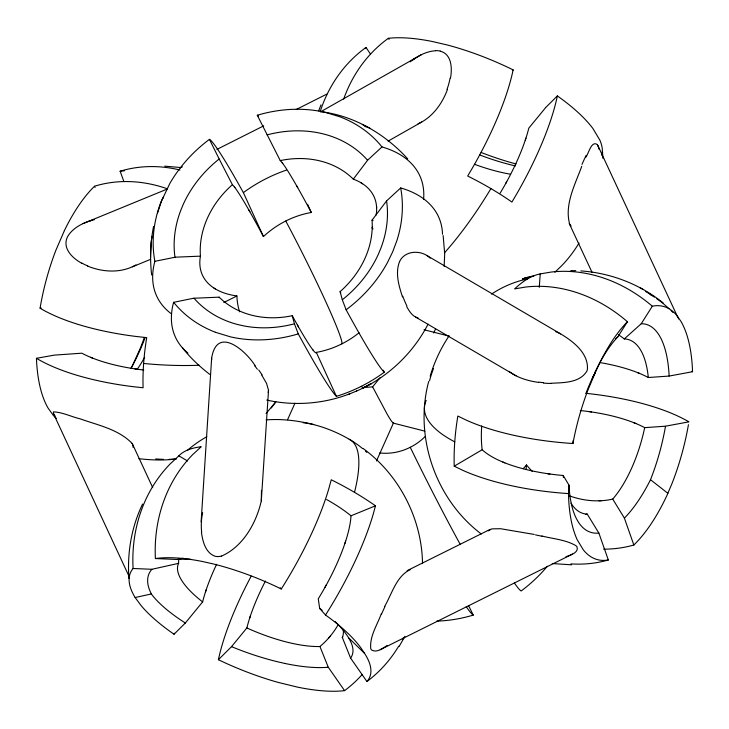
<?xml version="1.0" encoding="UTF-8"?>
<svg xmlns="http://www.w3.org/2000/svg" width="729" height="729" viewBox="0 0 729 729"><rect width="100%" height="100%" fill="white"/><g stroke="black" fill="none" stroke-linecap="round" stroke-linejoin="round"><path stroke-width="1.09" d="M151.659 275.024C149.791 258.831 150.411 242.429 153.546 226.427M150.484 258.604L151.14 242.32L152.06 236.278M444.161 266.422L444.699 253.783L443.141 235.558M571.044 503.183A89.84 38.19 -75.7 0 0 587.219 514.073L598.874 533.072L608.332 559.981L607.029 560.182A130.227 54.73 -74.9 0 1 583.337 549.876L577.158 539.651A130.227 54.73 -74.9 0 1 568.492 493.588A144.661 50.738 4.1 0 1 462.523 470.214L454.231 466.168A134.364 57.126 -75.7 0 1 457.848 416.031L466.141 420.086A144.661 50.738 4.1 0 0 572.939 443.505L573.103 440.79M568.492 493.588L569.021 485.168L563.189 475.49A94.342 33.087 4.1 0 1 482.179 449.757L454.231 466.168M201.131 521.8L211.638 358.231C216.832 325.198 245.946 350.503 255.469 366.259M221.388 556.163C243.012 546.714 256.307 523.085 261.301 500.896L268.527 390.352L266.559 383.408L261.365 374.451M526.138 469.403L526.466 464.92A94.342 78.723 59.6 0 0 532.197 471.317M539.269 287.354L540.235 273.904L551.17 272.054A144.661 120.713 59.6 0 1 652.309 306.216A130.227 53.864 -76.1 0 1 677.223 315.949M268.527 390.352L268.163 392.494M423.585 199.518L423.777 196.265A144.661 78.486 -24.5 0 0 381.978 146.93L367.607 160.216L353.319 179.161A89.84 75.287 -31.9 0 0 280.246 160.599L257.291 115.255A130.136 109.013 -31.9 0 1 325.189 112.348L340.006 116.84A130.136 109.013 -31.9 0 1 381.987 146.93M261.301 500.896L261.465 490.344M450.513 77.976C452.299 68.444 451.789 54.101 440.307 51.185M133.033 447.333L133.079 445.765A22.326 8.201 20.5 0 0 132.022 443.378M428.698 381.458C413.862 436.826 435.577 499.493 481.286 533.992M393.542 422.428L393.195 423.093L391.701 421.453A35.256 2.069 63.3 0 1 387.117 414.09L372.628 386.88L379.991 377.813M216.577 564.328A94.342 27.547 -59.5 0 0 202.626 601.908L185.339 623.003L174.04 634.248A130.227 44.013 23.3 0 1 141.116 605.599L135.147 597.534A130.227 46.137 23.8 0 1 133.088 568.483A144.661 129.215 67.8 0 1 170.222 463.863L178.86 455.853A134.364 45.954 24.1 0 1 201.204 446.731L192.565 454.741A144.661 129.215 67.8 0 0 155.395 558.542A130.227 46.137 23.8 0 1 202.771 561.567L213.925 564.091A130.227 46.137 23.8 0 1 278.651 587.72L281.276 588.996A144.661 42.236 -59.5 0 0 328.633 489.314L331.248 479.773A134.364 45.954 24.1 0 1 375.49 505.817L372.874 515.357A144.661 42.236 -59.5 0 1 325.517 615.03L327.594 616.524A130.227 46.137 23.8 0 1 360.919 647.908L365.211 654.396A130.227 44.013 23.3 0 1 367.589 680.74L366.924 681.533L350.585 658.077L342.284 637.392A89.84 30.727 24.1 0 0 343.222 630.102M157.61 212.832L161.018 202.534M205.478 591.957L206.198 589.779M249.719 617.992L250.439 615.823M345.628 541.219L344.917 543.387M525.946 138.109L525.235 140.278M430.192 376.219C434.347 361.958 440.744 348.325 449.018 335.987M447.478 89.403C442.612 102.607 434.083 115.036 421.644 122.071L388.138 141.107M318.664 110.826L320.997 104.848M399.61 261.474C394.99 272.965 398.845 285.732 402.499 296.949M581.769 166.267C575.099 184.619 564.118 204.731 569.777 224.505M592.795 377.13L592.249 378.378L592.941 377.103M603.63 549.156A144.661 120.713 59.6 0 0 633.847 545L635.251 543.615A130.227 54.73 -74.9 0 0 667.062 495.182L672.102 483.263A130.227 53.864 -76.1 0 0 688.449 424.688M381.24 613.936C377.166 625.108 369.53 636.344 370.742 648.6A13.14 6.543 -55 0 0 371.744 650.086C376.939 653.029 382.88 648.272 387.135 645.502M592.978 376.72L593.342 375.891M287.545 419.767L294.953 403.201M376.492 460.956L393.551 422.793M433.737 332.962L435.587 328.834M593.716 375.071L594.08 374.259M540.235 273.904A134.364 57.126 -75.7 0 0 514.729 288.875L525.655 287.035A144.661 120.713 59.6 0 1 627.423 321.726A130.227 53.864 -76.1 0 0 595.019 373.266L588.549 388.511A130.227 54.73 -74.9 0 0 572.939 443.505M594.454 373.448L595.019 372.237M162.685 198.607L163.524 196.83M384.784 606.173C392.038 593.57 396.43 576.11 410.372 569.531M585.797 157.309C588.576 153.837 591.31 140.241 597.324 144.552M64.444 230.51L55.969 250.047A130.117 55.249 -75.8 0 0 40.068 308.185A144.661 50.738 4.1 0 0 136.997 336.57L146.711 337.636A135.968 57.81 -75.7 0 0 143.094 387.764L133.389 386.707A144.661 50.738 4.1 0 1 36.45 358.313A130.117 55.249 -75.8 0 0 48.005 407.976L53.263 415.302A130.117 55.249 -75.8 0 0 56.516 418.473M142.602 504.04C131.448 526.976 127.083 553.029 128.905 578.398M404.923 636.381L399.073 646.523M131.156 368.537L140.187 348.517A130.136 55.258 -75.8 0 0 144.342 337.5M593.114 376.784L593.634 375.827M593.807 375.508L595.019 373.266M428.051 324.186C412.742 353.765 387.126 377.959 356.472 391.081M506.701 181.721L505.78 183.389M326.373 584.831L326.045 585.433M325.453 586.499L325.034 587.255M618.365 334.702A94.342 78.723 59.6 0 1 624.279 338.939L641.228 323.749L652.309 306.216M595.201 371.826A111.3 43.385 -76.8 0 1 617.882 336.798L627.423 321.726M266.076 413.543L275.899 401.743M271.297 407.958L275.316 402.554M386.434 201.104L372.045 220.176A89.84 75.287 -31.9 0 1 340.088 291.627L342.302 299.765L346.12 309.789A144.816 8.511 63.3 0 0 382.834 370.669L384.256 372.246A135.968 113.943 -31.9 0 1 336.397 396.339L334.976 394.763A144.898 8.52 63.3 0 1 298.27 333.882L294.47 323.94M545.593 107.664L528.798 128.149A94.342 27.547 -59.5 0 1 500.185 193.067M362.331 674.38A144.661 129.215 67.8 0 1 344.58 690.645L342.867 690.828A130.227 44.013 23.3 0 1 297.487 687.119L277.995 682.353A130.227 44.013 23.3 0 1 218.399 659.718L231.521 646.659L246.867 627.951A94.342 27.547 -59.5 0 1 265.42 581.059M330.292 636.107L328.642 638.039M488.302 530.858L491.875 528.862L500.522 528.716L534.257 534.448M512.396 70.604L513.125 69.875A144.898 42.3 -59.5 0 1 472.665 167.561L467.681 176.026A135.968 46.501 24.1 0 1 511.922 202.07L516.897 193.595A144.816 42.273 -59.5 0 0 557.366 95.918A130.127 44.587 24.1 0 1 592.887 128.477L599.867 140.141A130.127 44.587 24.1 0 1 601.826 155.377M557.366 95.909L545.766 107.464M442.512 234.246A144.661 78.468 -24.5 0 0 400.686 187.945L386.58 200.912A111.327 93.294 -32.2 0 1 381.067 247.678L378.479 253.965A111.373 93.312 -32.2 0 1 342.302 299.765M615.522 338.894L617.882 336.807M410.172 61.865C417.444 56.124 426.082 51.34 435.495 50.757M412.14 60.297L415.083 58.265M565.968 556.728C570.178 555.206 579.291 552.646 576.903 546.668A12.247 5.559 2.7 0 0 575.81 545.611C565.558 539.67 553.247 538.904 541.939 536.015M320.423 111.892L421.353 54.711M87.653 266.112C102.898 272.354 121.287 273.393 135.922 264.937M180.336 167.834L182.368 166.813M216.941 149.39L263.716 125.835M223.812 302.526L236.889 295.947A80.381 67.36 -31.9 0 0 239.568 311.793M296.256 109.478L326.765 94.141M92.392 220.112C82.942 222.937 72.982 227.621 67.751 236.396A12.675 8.265 -47.9 0 0 67.059 237.809C62.521 248.789 72.864 258.476 81.675 263.205M407.147 570.661L490.28 529.309M572.593 554.049L380.237 649.667M418.054 123.784L421.644 122.071M266.759 400.075C294.297 406.181 323.712 403.966 350.002 393.706M167.187 189.066L83.015 223.612M132.368 266.832L150.548 259.36M348.754 394.225L356.745 390.963M325.517 615.03L319.685 608.46L318.263 598.819A94.342 27.547 -59.5 0 0 351.004 515.804L375.49 505.817M534.029 275.726L522.638 278.852L527.559 277.266M468.683 605.835L473.267 615.094L470.506 615.896A130.227 108.147 -31.8 0 1 436.753 621.126M89.22 221.097L94.497 219.611M522.638 278.852L531.687 276.355M320.796 111.692C354.157 115.647 385.368 134.182 407.73 158.895M155.395 558.542L177.238 559.498L183.116 558.168M133.088 568.483L151.887 569.294L178.605 563.335A89.84 30.727 24.1 0 0 202.626 601.908M135.147 597.534L151.322 593.953A111.154 36.596 21.7 0 0 157.883 601.534A111.327 36.641 21.7 0 0 185.33 623.003M171.652 314.035A144.661 78.477 -24.5 0 1 154.867 261.328L174.978 257.246A111.391 93.248 -31.9 0 1 180.71 210.508L183.189 204.494A111.346 93.175 -31.9 0 1 219.174 158.986L209.433 139.348A144.661 8.502 63.3 0 1 239.495 185.695L243.368 192.62L263.442 236.579A80.381 67.36 -31.9 0 1 311.292 212.485L307.556 204.311M599.584 362.523A94.342 33.087 4.1 0 1 648.3 377.513L669.104 376.064L692.55 371.717L692.45 369.229A130.227 53.864 -76.1 0 0 680.995 321.443L677.332 316.094M36.45 358.313L54.165 355.132L81.848 353.191A94.342 33.087 4.1 0 0 143.777 370.031M40.068 308.176L41.134 307.984M336.397 396.339L316.322 352.38A94.342 5.55 63.3 0 1 292.229 315.721A89.84 75.287 -31.9 0 1 219.156 297.159L193.54 298.252L173.602 302.344A144.661 78.468 -24.5 0 0 187.954 353.155M176.19 458.951C163.815 460.61 151.249 460.127 138.875 458.687M372.628 386.88L362.75 387.591M580.32 410.545A94.342 33.087 4.1 0 1 644.691 427.65L665.495 426.192L688.932 421.845A144.661 50.738 4.1 0 0 592.294 394.034L585.423 393.268M266.03 419.931C282.05 418.583 298.179 420.779 313.743 424.506M601.407 500.705L599.001 500.805M219.183 158.995L232.387 184.692A89.84 75.287 -31.9 0 0 200.429 256.143L175.252 257.191M550.951 383.263C563.18 382.652 579.719 383.053 586.863 371.107A12.338 11.573 4.4 0 0 587.374 369.539C588.786 353.301 573.049 341.236 560.583 333.864L427.094 255.66M570.771 270.605L575.755 270.669M571.609 564.811L552.245 563.544M164.754 166.157L180.901 167.561M580.776 270.906C610.638 272.919 639.816 284.155 663.162 302.927M588.841 411.575L591.556 411.958M137.69 369.266L134.983 368.874M549.948 474.014L548.928 473.868M548.591 473.823L547.579 473.677M538.603 382.388C528.151 380.921 517.526 377.95 509.07 371.38M285.367 663.518L283.973 663.226M283.271 663.071L281.503 662.679M280.793 662.524L279.726 662.278A111.245 36.605 21.7 0 1 231.53 646.65M417.963 317.871C412.441 316.623 409.315 311.237 406.727 306.672M424.014 329.745L449.146 336.124M393.378 423.13L424.843 431.131M215.319 332.26L230.473 336.853A130.136 109.013 -31.9 0 0 298.197 333.909M637.547 372.592L639.543 373.403M633.929 422.729L635.925 423.54M504.86 462.86L502.864 462.049M92.601 358.112L90.606 357.301M555.726 331.567L560.583 333.864M364.527 125.534L369.949 128.286M362.304 124.431L364.5 125.67M516.05 375.827L415.703 317.133M178.86 455.853L187.59 460.992M639.916 287.645L642.996 289.468M361.137 182.851L362.577 183.763M215.328 288.921L213.971 288.083M652.273 295.692L650.058 294.297L654.469 297.14M656.647 298.635L660.192 301.232M650.468 479.691L667.919 493.333M660.893 301.76L662.953 303.382M363.06 448.453C399.273 474.852 421.845 518.747 422.528 563.508M209.925 374.487C199.755 366.714 190.378 357.839 182.423 347.806M663.609 303.92L669.031 308.649M430.21 258.139L428.707 256.818A69.51 37.671 -58.9 0 0 423.576 253.81C416.323 250.931 406.937 251.952 401.706 258.175A15.564 10.142 -82.9 0 0 401.078 259.032A14.252 9.359 -83.3 0 0 399.629 261.492M335.039 621.427A110.854 42.027 23.3 0 1 348.571 637.747L364.582 653.412M671.072 310.581L673.031 312.522M280.237 587.811L281.276 588.996M132.077 443.387C118.517 429.299 98.105 425.253 80.254 418.883C71.324 416.751 62.539 412.186 53.381 411.876L53.636 413.963A12.275 2.069 41.9 0 0 53.846 414.309L55.122 416.022M282.214 162.804L282.724 163.469M234.364 186.897L234.875 187.563M312.978 349.993L312.495 349.364M344.58 690.645L328.241 667.199L319.94 646.514A89.84 30.727 24.1 0 1 246.867 627.951M343.678 99.089A144.661 129.215 67.8 0 1 388.347 38.309L389.067 39.366M370.423 53.964L366.004 47.431A130.136 44.469 24.1 0 0 365.065 48.579M569.613 495.911A94.342 78.723 59.6 0 0 612.725 499.101L624.379 518.091L633.847 545M296.667 185.849L297.696 187.663M248.808 209.943L249.847 211.756M298.526 326.947L297.496 325.134M151.322 593.953L149.636 590.217A111.3 42.236 23.3 0 1 151.887 569.294M569.221 223.466L592.057 272.382M678.061 317.844L597.835 145.472M132.733 444.617L152.689 487.555M53.354 413.425L129.562 577.45M383.326 370.204L384.256 372.246M95.071 187.408L94.633 186.196A144.661 120.713 59.6 0 1 166.239 188.419M123.72 181.065L120.139 171.224A144.661 120.713 59.6 0 1 179.963 170.003M598.281 146.52L599.12 149.317M292.229 315.721L294.434 323.804A111.373 93.312 -32.2 0 1 244.224 325.991L238.055 324.624A111.373 93.312 -32.2 0 1 194.005 298.234M201.441 532.407C202.689 541.346 205.423 552.591 214.818 556.172A14.48 13.086 -65 0 0 221.37 556.081M376.51 206.134L376.62 207.71M602.528 151.696L602.837 158.266M211.638 358.231L211.656 360.035M199.072 365.265A147.13 51.604 4.1 0 1 143.631 363.452M454.75 441.856A147.13 51.604 4.1 0 1 426.201 400.494M429.536 380.766A49.043 20.849 -75.7 0 1 433.5 368.555M526.466 464.92A77.639 33.005 -75.7 0 1 523.222 468.692M482.179 449.757A77.639 33.005 -75.7 0 1 481.714 426.028M64.389 230.619A130.136 55.258 -75.8 0 1 94.515 186.269M120.048 171.251A130.136 55.258 -75.8 0 1 124.459 170.823M669.14 376.027A110.854 43.257 -76.7 0 0 660.693 337.955A111.09 43.312 -76.8 0 0 656.701 331.759A111.273 43.376 -76.8 0 0 641.228 323.749M665.504 426.31A110.854 43.257 -76.7 0 1 650.468 479.773A110.854 45.499 -73.3 0 1 624.389 518.137M691.794 371.28A144.661 50.738 4.1 0 1 692.55 371.717M176.008 458.951A144.661 120.713 59.6 0 1 169.256 459.343M163.578 459.352A144.661 120.713 59.6 0 1 155.724 458.915M608.332 559.981A144.661 120.713 59.6 0 1 570.944 563.891M144.67 357.237A89.84 38.19 -75.7 0 1 137.362 369.093M598.874 533.063A110.854 45.471 -73.3 0 1 578.343 522.046L576.675 519.148A111.245 45.654 -73.3 0 1 569.012 485.177M491.519 294.106A147.13 122.773 59.6 0 1 527.668 278.861M624.279 338.93A89.84 38.19 -75.7 0 1 648.3 377.513M644.691 427.65A89.84 38.19 -75.7 0 1 612.725 499.101M563.408 477.522A89.84 38.19 -75.7 0 1 563.189 475.49M587.219 514.073A94.342 78.723 59.6 0 1 585.834 514.373M586.326 392.32A111.154 45.581 -73.3 0 1 592.258 378.387M145.162 337.481A111.373 47.257 -75.6 0 1 139.421 351.524L136.569 357.647A111.373 47.257 -75.6 0 1 131.001 368.227M243.368 192.62A135.968 113.943 -31.9 0 1 286.461 170.076M364.136 387.227A147.13 8.648 63.3 0 1 361.265 386.334M340.762 292.858A94.342 5.55 63.3 0 1 340.088 291.627M280.246 160.599A94.342 5.55 63.3 0 1 311.292 212.485M359.051 332.761A80.381 67.36 -31.9 0 1 316.322 352.38M373.066 228.906A80.381 67.36 -31.9 0 0 372 227.913A94.342 51.176 -24.5 0 0 372.601 226.591M232.387 184.692A94.342 5.55 63.3 0 1 263.442 236.579M460.309 544.527A147.13 8.648 63.3 0 1 410.254 447.287M425.153 436.553A49.043 41.097 -31.9 0 1 379.791 452.909M400.686 187.945A130.136 109.013 -31.9 0 1 396.813 240.843L392.676 251.833L387.409 262.677A130.136 109.013 -31.9 0 1 346.12 309.789M215.301 332.205A130.136 109.013 -31.9 0 1 173.593 302.234M209.414 139.367A130.136 109.013 -31.9 0 0 169.793 183.535L160.708 202.689A130.136 109.058 -32 0 0 154.867 261.328M257.291 115.255A144.661 8.502 63.3 0 1 258.358 116.048M219.074 297.66A94.342 51.176 -24.5 0 1 219.156 297.159M372.045 220.176A94.342 51.176 -24.5 0 1 373.093 220.577M353.319 179.161A94.342 51.176 -24.5 0 1 376.137 215.019M236.889 295.947A94.342 51.176 -24.5 0 1 199.946 265.648L199.846 264.062A94.342 51.176 -24.5 0 1 200.429 256.143M267.042 134.901A111.346 93.166 -31.9 0 1 323.357 133.936A111.346 93.175 -31.9 0 1 367.598 160.252M473.267 615.094A144.661 8.502 63.3 0 1 466.205 606.628M514.428 583.072A144.661 8.502 63.3 0 0 521.126 591L523.449 589.242A130.227 108.147 -31.8 0 0 547.37 566.214M285.759 221.015A98.087 5.768 63.3 0 1 341.865 343.86M490.918 188.592A147.13 42.956 -59.5 0 1 444.553 252.763M554.924 272.236A135.968 46.501 24.1 0 0 555.352 271.799L561.758 265.629A144.661 129.215 67.8 0 0 579.026 243.039M349.2 439.268A147.13 42.956 -59.5 0 1 354.494 492.33M303.191 422.729A49.043 16.776 24.1 0 1 362.65 448.608M365.484 451.123A49.043 16.776 24.1 0 1 366.787 452.39M326.574 499.511A77.639 26.554 24.1 0 1 351.004 515.804M388.347 38.309A130.145 44.633 24 0 1 432.051 41.444L447.296 44.988A130.145 44.633 24 0 1 513.079 69.856M516.168 164.007A130.127 44.587 24.1 0 1 481.167 152.489M510.291 174.167A89.84 30.727 24.1 0 1 474.533 164.307M178.605 563.335A94.342 84.263 67.8 0 1 178.751 558.414M338.265 624.543A94.342 84.263 67.8 0 1 319.94 646.514M174.04 634.248A144.661 42.236 -59.5 0 1 174.258 633.237M319.721 608.451A110.854 42.027 23.3 0 1 322.145 610.301M218.399 659.718A144.661 42.236 -59.5 0 1 251.195 576.165M320.295 111.236A144.661 129.215 67.8 0 1 366.004 47.431M348.498 637.738A110.854 36.523 21.7 0 1 350.594 658.087M328.141 667.245A110.854 36.523 21.7 0 1 285.267 663.527M403.246 637.921A144.661 129.215 67.8 0 1 402.536 639.324M398.699 646.167A144.661 129.215 67.8 0 1 366.924 681.533M515.449 165.948A111.373 38.336 24.1 0 1 479.664 154.949M187.8 449.984A147.13 131.42 67.8 0 1 206.763 436.735M177.247 559.498A111.273 42.209 23.3 0 1 190.716 559.271M342.867 636.909A94.342 84.263 67.8 0 1 342.284 637.392M535.496 534.904A77.593 1.64 11.7 0 1 542.358 536.307M381.54 614.073A72.426 10.361 -65.9 0 1 384.976 606.546M258.722 370.004A75.433 17.396 42.9 0 1 262.085 374.879M254.868 365.949A75.388 15.983 43.9 0 1 257.364 369.266M201.669 532.38A68.799 64.936 -14.4 0 1 202.635 512.633M645.666 291.545A77.593 47.44 39.9 0 1 650.113 294.151M678.417 318.801A12.247 2.269 43.4 0 1 678.517 318.965M597.361 144.643A13.714 3.873 87.2 0 1 598.272 146.575M571.153 226.017A23.046 10.051 -71.8 0 1 569.805 224.45M581.988 164.408A70.667 9.659 -71.7 0 1 586.152 155.332M364.855 126.19A75.552 31.128 4.3 0 1 366.222 127.037M435.514 50.666A15.072 10.689 -12.3 0 1 440.371 51.085M450.094 78.076A70.522 46.401 -42.9 0 1 447.005 89.421M87.817 265.948A74.23 48.734 -14.7 0 1 81.839 263.078M160.918 202.48A15.127 2.661 -68.6 0 1 162.658 198.397M550.924 383.445A76.016 52.925 -7.4 0 1 543.46 383.089M543.588 382.652A75.862 53.199 -7.6 0 1 538.704 382.133M406.891 305.925A69.383 24.257 87 0 1 402.782 296.174M369.758 384.42L363.252 387.828L371.353 383.591L369.758 384.42"/></g></svg>
